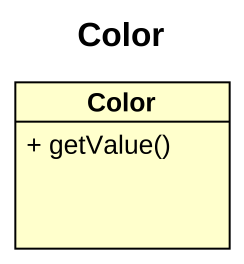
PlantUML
@startuml
title Color
hide circle
hide empty members
skinparam classAttributeIconSize 0
class Color {
  + getValue()
}
@enduml
